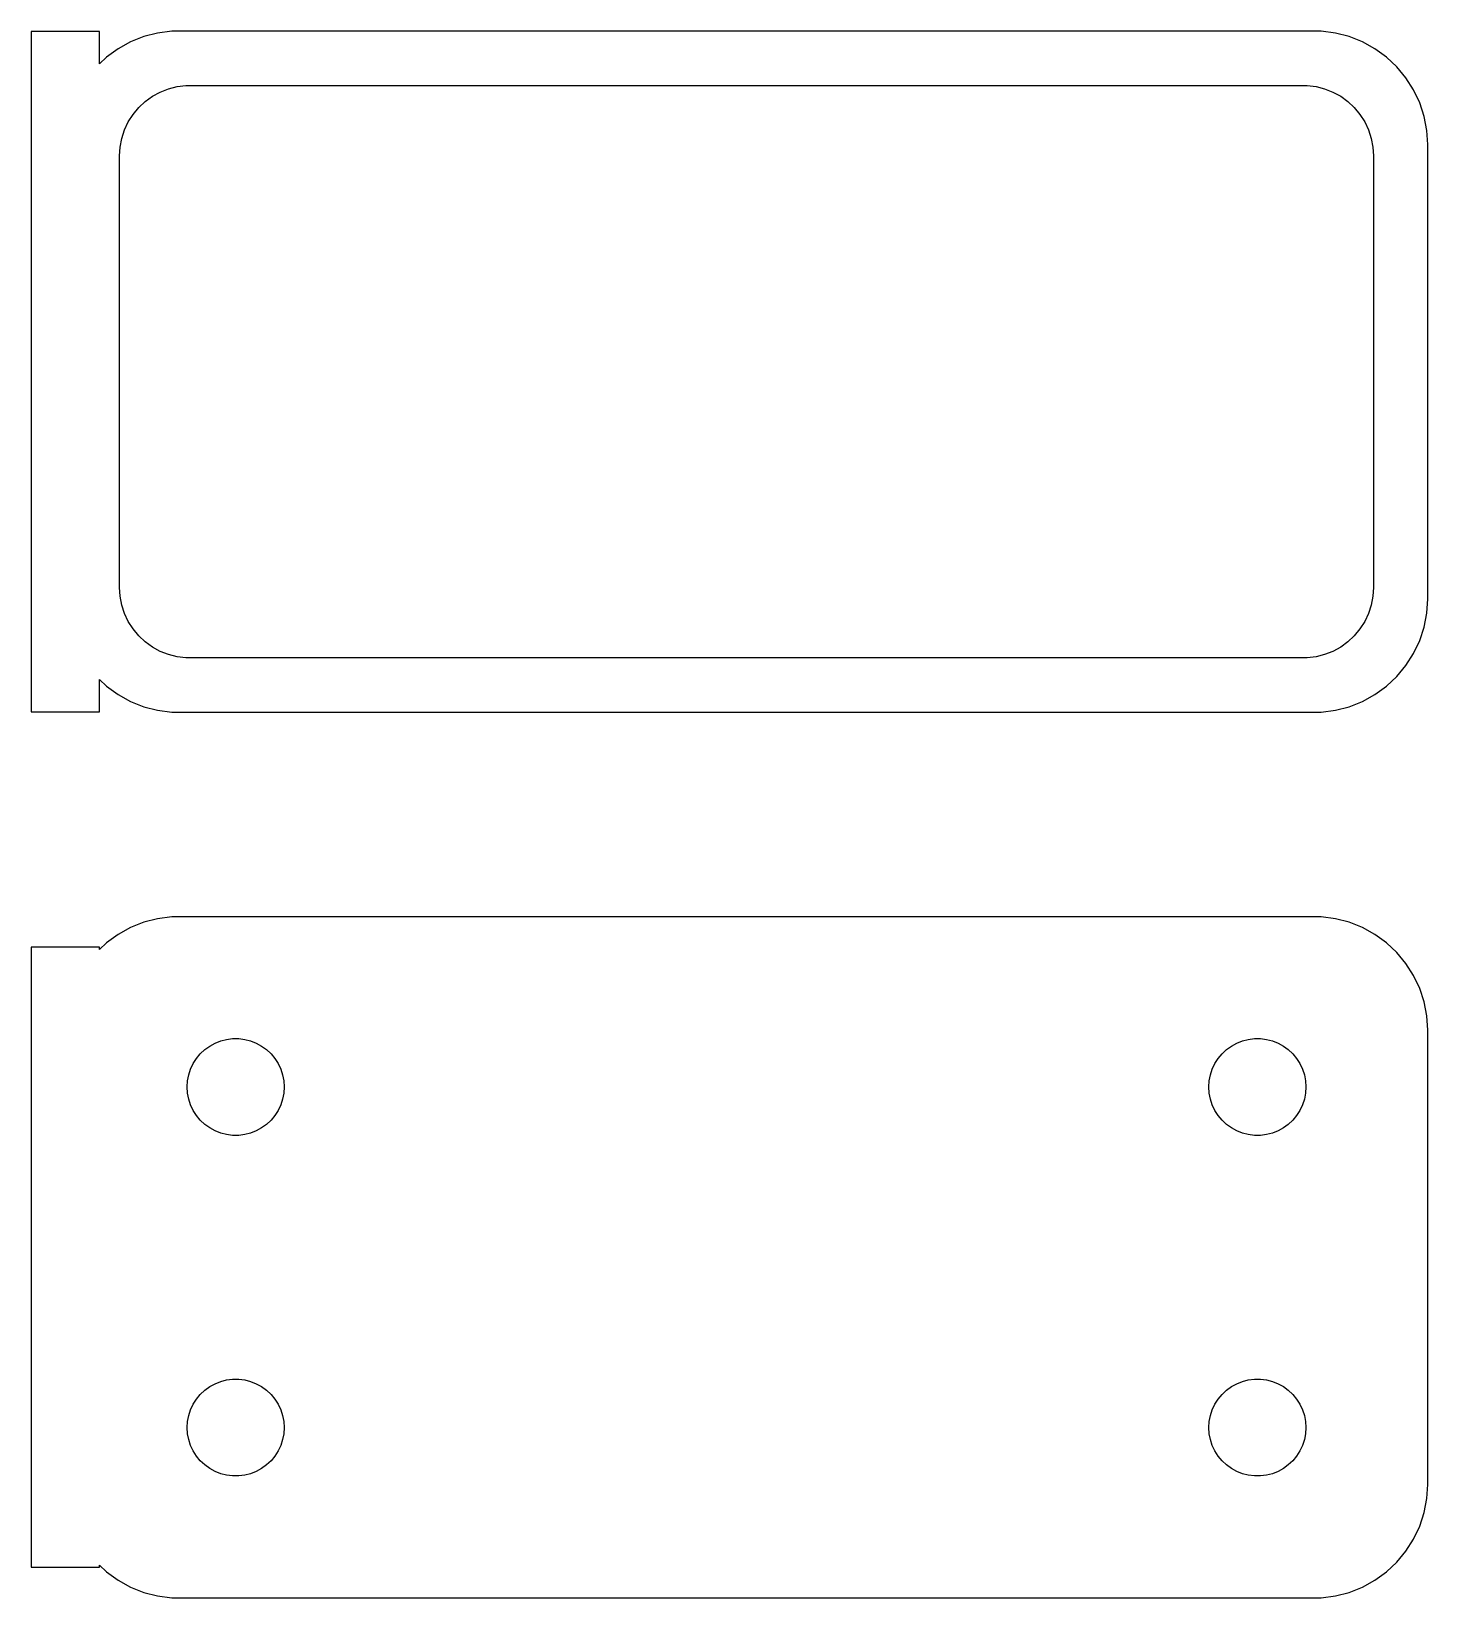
# Model space of a CAD drawing. Header units: metres. Extents: x -31.5 to 30, y 63 to 132.
import ezdxf

# ---------------------------------------------------------------- set-up
doc = ezdxf.new("R2010")
doc.units = ezdxf.units.M

msp = doc.modelspace()

# ---------------------------------------------------------------- linework, layer by layer
for p, q in [((-28.5, 131.979), (-31.5, 131.979)), ((-31.5, 131.979), (-31.5, 102.021)), ((-28.5, 130.559), (-28.5, 131.979)), ((-26.5451, 131.755), (-27.1289, 131.524)), ((-25.9369, 131.911), (-26.5451, 131.755)), ((-25.3139, 131.99), (-25.9369, 131.911)), ((25.3139, 131.99), (-25.3139, 131.99)), ((25.9369, 131.911), (25.3139, 131.99)), ((26.5451, 131.755), (25.9369, 131.911)), ((27.1289, 131.524), (26.5451, 131.755)), ((-27.6791, 131.222), (-28.1871, 130.853)), ((-27.1289, 131.524), (-27.6791, 131.222)), ((27.6791, 131.222), (27.1289, 131.524)), ((28.1871, 130.853), (27.6791, 131.222)), ((-28.1871, 130.853), (-28.5, 130.559)), ((28.6448, 130.423), (28.1871, 130.853)), ((29.0451, 129.939), (28.6448, 130.423)), ((29.3815, 129.409), (29.0451, 129.939)), ((-26.4842, 128.899), (-26.168, 129.128)), ((-26.168, 129.128), (-25.8254, 129.317)), ((-25.8254, 129.317), (-25.4619, 129.461)), ((-25.4619, 129.461), (-25.0833, 129.558)), ((-25.0833, 129.558), (-24.6954, 129.607)), ((-24.6954, 129.607), (24.6954, 129.607)), ((24.6954, 129.607), (25.0833, 129.558)), ((25.0833, 129.558), (25.4619, 129.461)), ((25.4619, 129.461), (25.8254, 129.317)), ((25.8254, 129.317), (26.168, 129.128)), ((26.168, 129.128), (26.4842, 128.899)), ((29.6489, 128.841), (29.3815, 129.409)), ((-27.2279, 128), (-27.0184, 128.33)), ((-27.0184, 128.33), (-26.7692, 128.631)), ((-26.7692, 128.631), (-26.4842, 128.899)), ((26.4842, 128.899), (26.7692, 128.631)), ((26.7692, 128.631), (27.0184, 128.33)), ((27.0184, 128.33), (27.2279, 128)), ((29.8429, 128.243), (29.6489, 128.841)), ((-27.5151, 127.274), (-27.3943, 127.646)), ((-27.3943, 127.646), (-27.2279, 128)), ((27.2279, 128), (27.3943, 127.646)), ((27.3943, 127.646), (27.5151, 127.274)), ((29.9606, 127.627), (29.8429, 128.243)), ((30, 127), (29.9606, 127.627)), ((-27.5884, 126.89), (-27.5151, 127.274)), ((27.5151, 127.274), (27.5884, 126.89)), ((30, 107), (30, 127)), ((-27.6129, 126.5), (-27.5884, 126.89)), ((-27.6129, 107.5), (-27.6129, 126.5)), ((27.5884, 126.89), (27.6129, 126.5)), ((27.6129, 126.5), (27.6129, 107.5)), ((-27.5884, 107.11), (-27.6129, 107.5)), ((-27.5151, 106.726), (-27.5884, 107.11)), ((27.5884, 107.11), (27.5151, 106.726)), ((27.6129, 107.5), (27.5884, 107.11)), ((29.9606, 106.373), (30, 107)), ((-27.3943, 106.354), (-27.5151, 106.726)), ((-27.2279, 106), (-27.3943, 106.354)), ((27.3943, 106.354), (27.2279, 106)), ((27.5151, 106.726), (27.3943, 106.354)), ((29.8429, 105.757), (29.9606, 106.373)), ((-27.0184, 105.67), (-27.2279, 106)), ((-26.7692, 105.369), (-27.0184, 105.67)), ((27.0184, 105.67), (26.7692, 105.369)), ((27.2279, 106), (27.0184, 105.67)), ((29.6489, 105.159), (29.8429, 105.757)), ((-26.4842, 105.101), (-26.7692, 105.369)), ((-26.168, 104.872), (-26.4842, 105.101)), ((-25.8254, 104.683), (-26.168, 104.872)), ((26.168, 104.872), (25.8254, 104.683)), ((26.4842, 105.101), (26.168, 104.872)), ((26.7692, 105.369), (26.4842, 105.101)), ((29.3815, 104.591), (29.6489, 105.159)), ((-25.4619, 104.539), (-25.8254, 104.683)), ((-25.0833, 104.442), (-25.4619, 104.539)), ((-24.6954, 104.393), (-25.0833, 104.442)), ((24.6954, 104.393), (-24.6954, 104.393)), ((25.0833, 104.442), (24.6954, 104.393)), ((25.4619, 104.539), (25.0833, 104.442)), ((25.8254, 104.683), (25.4619, 104.539)), ((29.0451, 104.061), (29.3815, 104.591)), ((28.1871, 103.147), (28.6448, 103.577)), ((28.6448, 103.577), (29.0451, 104.061)), ((-28.5, 102.021), (-28.5, 103.441)), ((-28.5, 103.441), (-28.1871, 103.147)), ((-28.1871, 103.147), (-27.6791, 102.778)), ((27.6791, 102.778), (28.1871, 103.147)), ((-27.6791, 102.778), (-27.1289, 102.476)), ((-27.1289, 102.476), (-26.5451, 102.245)), ((-26.5451, 102.245), (-25.9369, 102.089)), ((25.9369, 102.089), (26.5451, 102.245)), ((26.5451, 102.245), (27.1289, 102.476)), ((27.1289, 102.476), (27.6791, 102.778)), ((-31.5, 102.021), (-28.5, 102.021)), ((-25.9369, 102.089), (-25.3139, 102.01)), ((-25.3139, 102.01), (25.3139, 102.01)), ((25.3139, 102.01), (25.9369, 102.089)), ((-27.1289, 92.5241), (-27.6791, 92.2216)), ((-26.5451, 92.7553), (-27.1289, 92.5241)), ((-25.9369, 92.9114), (-26.5451, 92.7553)), ((-25.3139, 92.9901), (-25.9369, 92.9114)), ((25.3139, 92.9901), (-25.3139, 92.9901)), ((25.9369, 92.9114), (25.3139, 92.9901)), ((26.5451, 92.7553), (25.9369, 92.9114)), ((27.1289, 92.5241), (26.5451, 92.7553)), ((27.6791, 92.2216), (27.1289, 92.5241)), ((-28.1871, 91.8526), (-28.5, 91.5587)), ((-27.6791, 92.2216), (-28.1871, 91.8526)), ((28.1871, 91.8526), (27.6791, 92.2216)), ((28.6448, 91.4227), (28.1871, 91.8526)), ((-28.5, 91.6526), (-31.5, 91.6526)), ((-31.5, 91.6526), (-31.5, 64.3474)), ((-28.5, 91.5587), (-28.5, 91.6526)), ((29.0451, 90.9389), (28.6448, 91.4227)), ((29.3815, 90.4088), (29.0451, 90.9389)), ((29.6489, 89.8406), (29.3815, 90.4088)), ((29.8429, 89.2434), (29.6489, 89.8406)), ((29.9606, 88.6267), (29.8429, 89.2434)), ((30, 88), (29.9606, 88.6267)), ((-22.9001, 87.5975), (-22.6341, 87.6311)), ((-22.6341, 87.6311), (-22.3659, 87.6311)), ((-22.3659, 87.6311), (-22.0999, 87.5975)), ((22.0999, 87.5975), (22.3659, 87.6311)), ((22.3659, 87.6311), (22.6341, 87.6311)), ((22.6341, 87.6311), (22.9001, 87.5975)), ((30, 68), (30, 88)), ((-24.2275, 86.7551), (-24.0565, 86.9617)), ((-24.0565, 86.9617), (-23.8611, 87.1453)), ((-23.8611, 87.1453), (-23.6441, 87.3029)), ((-23.6441, 87.3029), (-23.4091, 87.4321)), ((-23.4091, 87.4321), (-23.1598, 87.5308)), ((-23.1598, 87.5308), (-22.9001, 87.5975)), ((-22.0999, 87.5975), (-21.8401, 87.5308)), ((-21.8401, 87.5308), (-21.5908, 87.4321)), ((-21.5908, 87.4321), (-21.3559, 87.3029)), ((-21.3559, 87.3029), (-21.1389, 87.1453)), ((-21.1389, 87.1453), (-20.9434, 86.9617)), ((-20.9434, 86.9617), (-20.7725, 86.7551)), ((20.7725, 86.7551), (20.9434, 86.9617)), ((20.9434, 86.9617), (21.1389, 87.1453)), ((21.1389, 87.1453), (21.3559, 87.3029)), ((21.3559, 87.3029), (21.5908, 87.4321)), ((21.5908, 87.4321), (21.8401, 87.5308)), ((21.8401, 87.5308), (22.0999, 87.5975)), ((22.9001, 87.5975), (23.1598, 87.5308)), ((23.1598, 87.5308), (23.4091, 87.4321)), ((23.4091, 87.4321), (23.6441, 87.3029)), ((23.6441, 87.3029), (23.8611, 87.1453)), ((23.8611, 87.1453), (24.0565, 86.9617)), ((24.0565, 86.9617), (24.2275, 86.7551)), ((-24.5682, 86.031), (-24.4853, 86.286)), ((-24.4853, 86.286), (-24.3712, 86.5287)), ((-24.3712, 86.5287), (-24.2275, 86.7551)), ((-20.7725, 86.7551), (-20.6288, 86.5287)), ((-20.6288, 86.5287), (-20.5146, 86.286)), ((-20.5146, 86.286), (-20.4318, 86.031)), ((20.4318, 86.031), (20.5146, 86.286)), ((20.5146, 86.286), (20.6288, 86.5287)), ((20.6288, 86.5287), (20.7725, 86.7551)), ((24.2275, 86.7551), (24.3712, 86.5287)), ((24.3712, 86.5287), (24.4853, 86.286)), ((24.4853, 86.286), (24.5682, 86.031)), ((-24.6353, 85.5), (-24.6185, 85.7676)), ((-24.6185, 85.7676), (-24.5682, 86.031)), ((-20.4318, 86.031), (-20.3815, 85.7676)), ((-20.3815, 85.7676), (-20.3647, 85.5)), ((20.3647, 85.5), (20.3815, 85.7676)), ((20.3815, 85.7676), (20.4318, 86.031)), ((24.5682, 86.031), (24.6185, 85.7676)), ((24.6185, 85.7676), (24.6353, 85.5)), ((-24.6185, 85.2324), (-24.6353, 85.5)), ((-24.5682, 84.969), (-24.6185, 85.2324)), ((-24.4853, 84.7139), (-24.5682, 84.969)), ((-20.4318, 84.969), (-20.5146, 84.7139)), ((-20.3815, 85.2324), (-20.4318, 84.969)), ((-20.3647, 85.5), (-20.3815, 85.2324)), ((20.3815, 85.2324), (20.3647, 85.5)), ((20.4318, 84.969), (20.3815, 85.2324)), ((20.5146, 84.7139), (20.4318, 84.969)), ((24.5682, 84.969), (24.4853, 84.7139)), ((24.6185, 85.2324), (24.5682, 84.969)), ((24.6353, 85.5), (24.6185, 85.2324)), ((-24.3712, 84.4713), (-24.4853, 84.7139)), ((-24.2275, 84.2449), (-24.3712, 84.4713)), ((-24.0565, 84.0383), (-24.2275, 84.2449)), ((-20.7725, 84.2449), (-20.9434, 84.0383)), ((-20.6288, 84.4713), (-20.7725, 84.2449)), ((-20.5146, 84.7139), (-20.6288, 84.4713)), ((20.6288, 84.4713), (20.5146, 84.7139)), ((20.7725, 84.2449), (20.6288, 84.4713)), ((20.9434, 84.0383), (20.7725, 84.2449)), ((24.2275, 84.2449), (24.0565, 84.0383)), ((24.3712, 84.4713), (24.2275, 84.2449)), ((24.4853, 84.7139), (24.3712, 84.4713)), ((-23.8611, 83.8547), (-24.0565, 84.0383)), ((-23.6441, 83.6971), (-23.8611, 83.8547)), ((-23.4091, 83.5679), (-23.6441, 83.6971)), ((-23.1598, 83.4692), (-23.4091, 83.5679)), ((-22.9001, 83.4025), (-23.1598, 83.4692)), ((-21.8401, 83.4692), (-22.0999, 83.4025)), ((-21.5908, 83.5679), (-21.8401, 83.4692)), ((-21.3559, 83.6971), (-21.5908, 83.5679)), ((-21.1389, 83.8547), (-21.3559, 83.6971)), ((-20.9434, 84.0383), (-21.1389, 83.8547)), ((21.1389, 83.8547), (20.9434, 84.0383)), ((21.3559, 83.6971), (21.1389, 83.8547)), ((21.5908, 83.5679), (21.3559, 83.6971)), ((21.8401, 83.4692), (21.5908, 83.5679)), ((22.0999, 83.4025), (21.8401, 83.4692)), ((23.1598, 83.4692), (22.9001, 83.4025)), ((23.4091, 83.5679), (23.1598, 83.4692)), ((23.6441, 83.6971), (23.4091, 83.5679)), ((23.8611, 83.8547), (23.6441, 83.6971)), ((24.0565, 84.0383), (23.8611, 83.8547)), ((-22.6341, 83.3689), (-22.9001, 83.4025)), ((-22.3659, 83.3689), (-22.6341, 83.3689)), ((-22.0999, 83.4025), (-22.3659, 83.3689)), ((22.3659, 83.3689), (22.0999, 83.4025)), ((22.6341, 83.3689), (22.3659, 83.3689)), ((22.9001, 83.4025), (22.6341, 83.3689)), ((-23.6441, 72.3029), (-23.4091, 72.4321)), ((-23.4091, 72.4321), (-23.1598, 72.5308)), ((-23.1598, 72.5308), (-22.9001, 72.5975)), ((-22.9001, 72.5975), (-22.6341, 72.6311)), ((-22.6341, 72.6311), (-22.3659, 72.6311)), ((-22.3659, 72.6311), (-22.0999, 72.5975)), ((-22.0999, 72.5975), (-21.8401, 72.5308)), ((-21.8401, 72.5308), (-21.5908, 72.4321)), ((-21.5908, 72.4321), (-21.3559, 72.3029)), ((21.3559, 72.3029), (21.5908, 72.4321)), ((21.5908, 72.4321), (21.8401, 72.5308)), ((21.8401, 72.5308), (22.0999, 72.5975)), ((22.0999, 72.5975), (22.3659, 72.6311)), ((22.3659, 72.6311), (22.6341, 72.6311)), ((22.6341, 72.6311), (22.9001, 72.5975)), ((22.9001, 72.5975), (23.1598, 72.5308)), ((23.1598, 72.5308), (23.4091, 72.4321)), ((23.4091, 72.4321), (23.6441, 72.3029)), ((-24.3712, 71.5287), (-24.2275, 71.7551)), ((-24.2275, 71.7551), (-24.0565, 71.9617)), ((-24.0565, 71.9617), (-23.8611, 72.1453)), ((-23.8611, 72.1453), (-23.6441, 72.3029)), ((-21.3559, 72.3029), (-21.1389, 72.1453)), ((-21.1389, 72.1453), (-20.9434, 71.9617)), ((-20.9434, 71.9617), (-20.7725, 71.7551)), ((-20.7725, 71.7551), (-20.6288, 71.5287)), ((20.6288, 71.5287), (20.7725, 71.7551)), ((20.7725, 71.7551), (20.9434, 71.9617)), ((20.9434, 71.9617), (21.1389, 72.1453)), ((21.1389, 72.1453), (21.3559, 72.3029)), ((23.6441, 72.3029), (23.8611, 72.1453)), ((23.8611, 72.1453), (24.0565, 71.9617)), ((24.0565, 71.9617), (24.2275, 71.7551)), ((24.2275, 71.7551), (24.3712, 71.5287)), ((-24.5682, 71.031), (-24.4853, 71.2861)), ((-24.4853, 71.2861), (-24.3712, 71.5287)), ((-20.6288, 71.5287), (-20.5146, 71.2861)), ((-20.5146, 71.2861), (-20.4318, 71.031)), ((20.4318, 71.031), (20.5146, 71.2861)), ((20.5146, 71.2861), (20.6288, 71.5287)), ((24.3712, 71.5287), (24.4853, 71.2861)), ((24.4853, 71.2861), (24.5682, 71.031)), ((-24.6353, 70.5), (-24.6185, 70.7676)), ((-24.6185, 70.2324), (-24.6353, 70.5)), ((-24.6185, 70.7676), (-24.5682, 71.031)), ((-20.4318, 71.031), (-20.3815, 70.7676)), ((-20.3815, 70.7676), (-20.3647, 70.5)), ((-20.3647, 70.5), (-20.3815, 70.2324)), ((20.3647, 70.5), (20.3815, 70.7676)), ((20.3815, 70.2324), (20.3647, 70.5)), ((20.3815, 70.7676), (20.4318, 71.031)), ((24.5682, 71.031), (24.6185, 70.7676)), ((24.6185, 70.7676), (24.6353, 70.5)), ((24.6353, 70.5), (24.6185, 70.2324)), ((-24.5682, 69.969), (-24.6185, 70.2324)), ((-24.4853, 69.714), (-24.5682, 69.969)), ((-24.3712, 69.4713), (-24.4853, 69.714)), ((-20.5146, 69.714), (-20.6288, 69.4713)), ((-20.4318, 69.969), (-20.5146, 69.714)), ((-20.3815, 70.2324), (-20.4318, 69.969)), ((20.4318, 69.969), (20.3815, 70.2324)), ((20.5146, 69.714), (20.4318, 69.969)), ((20.6288, 69.4713), (20.5146, 69.714)), ((24.4853, 69.714), (24.3712, 69.4713)), ((24.5682, 69.969), (24.4853, 69.714)), ((24.6185, 70.2324), (24.5682, 69.969)), ((-24.2275, 69.2449), (-24.3712, 69.4713)), ((-24.0565, 69.0383), (-24.2275, 69.2449)), ((-23.8611, 68.8547), (-24.0565, 69.0383)), ((-20.9434, 69.0383), (-21.1389, 68.8547)), ((-20.7725, 69.2449), (-20.9434, 69.0383)), ((-20.6288, 69.4713), (-20.7725, 69.2449)), ((20.7725, 69.2449), (20.6288, 69.4713)), ((20.9434, 69.0383), (20.7725, 69.2449)), ((21.1389, 68.8547), (20.9434, 69.0383)), ((24.0565, 69.0383), (23.8611, 68.8547)), ((24.2275, 69.2449), (24.0565, 69.0383)), ((24.3712, 69.4713), (24.2275, 69.2449)), ((-23.6441, 68.6971), (-23.8611, 68.8547)), ((-23.4091, 68.5679), (-23.6441, 68.6971)), ((-23.1598, 68.4692), (-23.4091, 68.5679)), ((-22.9001, 68.4025), (-23.1598, 68.4692)), ((-22.6341, 68.3689), (-22.9001, 68.4025)), ((-22.3659, 68.3689), (-22.6341, 68.3689)), ((-22.0999, 68.4025), (-22.3659, 68.3689)), ((-21.8401, 68.4692), (-22.0999, 68.4025)), ((-21.5908, 68.5679), (-21.8401, 68.4692)), ((-21.3559, 68.6971), (-21.5908, 68.5679)), ((-21.1389, 68.8547), (-21.3559, 68.6971)), ((21.3559, 68.6971), (21.1389, 68.8547)), ((21.5908, 68.5679), (21.3559, 68.6971)), ((21.8401, 68.4692), (21.5908, 68.5679)), ((22.0999, 68.4025), (21.8401, 68.4692)), ((22.3659, 68.3689), (22.0999, 68.4025)), ((22.6341, 68.3689), (22.3659, 68.3689)), ((22.9001, 68.4025), (22.6341, 68.3689)), ((23.1598, 68.4692), (22.9001, 68.4025)), ((23.4091, 68.5679), (23.1598, 68.4692)), ((23.6441, 68.6971), (23.4091, 68.5679)), ((23.8611, 68.8547), (23.6441, 68.6971)), ((29.9606, 67.3733), (30, 68)), ((29.8429, 66.7566), (29.9606, 67.3733)), ((29.6489, 66.1594), (29.8429, 66.7566)), ((29.0451, 65.0611), (29.3815, 65.5912)), ((29.3815, 65.5912), (29.6489, 66.1594)), ((28.6448, 64.5773), (29.0451, 65.0611)), ((-31.5, 64.3474), (-28.5, 64.3474)), ((-28.5, 64.3474), (-28.5, 64.4413)), ((-28.5, 64.4413), (-28.1871, 64.1474)), ((28.1871, 64.1474), (28.6448, 64.5773)), ((-28.1871, 64.1474), (-27.6791, 63.7784)), ((-27.6791, 63.7784), (-27.1289, 63.4759)), ((-27.1289, 63.4759), (-26.5451, 63.2447)), ((26.5451, 63.2447), (27.1289, 63.4759)), ((27.1289, 63.4759), (27.6791, 63.7784)), ((27.6791, 63.7784), (28.1871, 64.1474)), ((-26.5451, 63.2447), (-25.9369, 63.0886)), ((-25.9369, 63.0886), (-25.3139, 63.0099)), ((-25.3139, 63.0099), (25.3139, 63.0099)), ((25.3139, 63.0099), (25.9369, 63.0886)), ((25.9369, 63.0886), (26.5451, 63.2447))]:
    msp.add_line(p, q)

doc.saveas('drawing.dxf')
